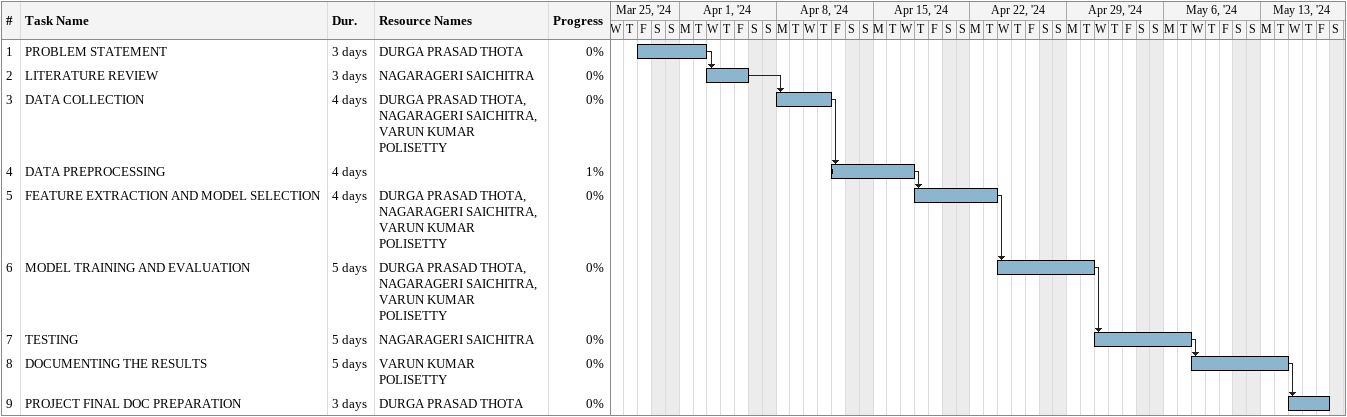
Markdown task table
| ID | Task | Duration | Start | Finish | Predecessors | Resources | % complete |
|---|---|---|---|---|---|---|---|
| 1 | PROBLEM STATEMENT | 3d | 2024-03-29 | 2024-04-02 |  | DURGA PRASAD THOTA | 0 |
| 2 | LITERATURE REVIEW | 3d | 2024-04-03 | 2024-04-05 | 1 | NAGARAGERI SAICHITRA | 0 |
| 3 | DATA COLLECTION | 4d | 2024-04-08 | 2024-04-11 | 2 | DURGA PRASAD THOTA, NAGARAGERI SAICHITRA, VARUN KUMAR POLISETTY | 0 |
| 4 | DATA PREPROCESSING | 4d | 2024-04-12 | 2024-04-17 | 3 |  | 1 |
| 5 | FEATURE EXTRACTION AND MODEL SELECTION | 4d | 2024-04-18 | 2024-04-23 | 4 | DURGA PRASAD THOTA, NAGARAGERI SAICHITRA, VARUN KUMAR POLISETTY | 0 |
| 6 | MODEL TRAINING AND EVALUATION | 5d | 2024-04-24 | 2024-04-30 | 5 | DURGA PRASAD THOTA, NAGARAGERI SAICHITRA, VARUN KUMAR POLISETTY | 0 |
| 7 | TESTING | 5d | 2024-05-01 | 2024-05-07 | 6 | NAGARAGERI SAICHITRA | 0 |
| 8 | DOCUMENTING THE RESULTS | 5d | 2024-05-08 | 2024-05-14 | 7 | VARUN KUMAR POLISETTY | 0 |
| 9 | PROJECT FINAL DOC PREPARATION | 3d | 2024-05-15 | 2024-05-17 | 8 | DURGA PRASAD THOTA | 0 |
